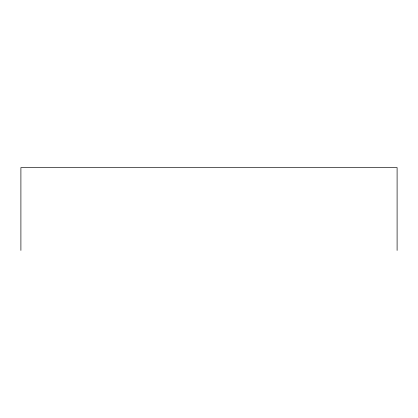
<?xml version="1.0" encoding="UTF-8"?>
<svg xmlns="http://www.w3.org/2000/svg" width="418" height="418" viewBox="0 0 418 418"><rect width="100%" height="100%" fill="white"/><g stroke="black" fill="none" stroke-linecap="round" stroke-linejoin="round"><path stroke-width="0.63" d="M397.1 250.419L397.1 167.581L20.9 167.581L20.9 250.419"/></g></svg>
